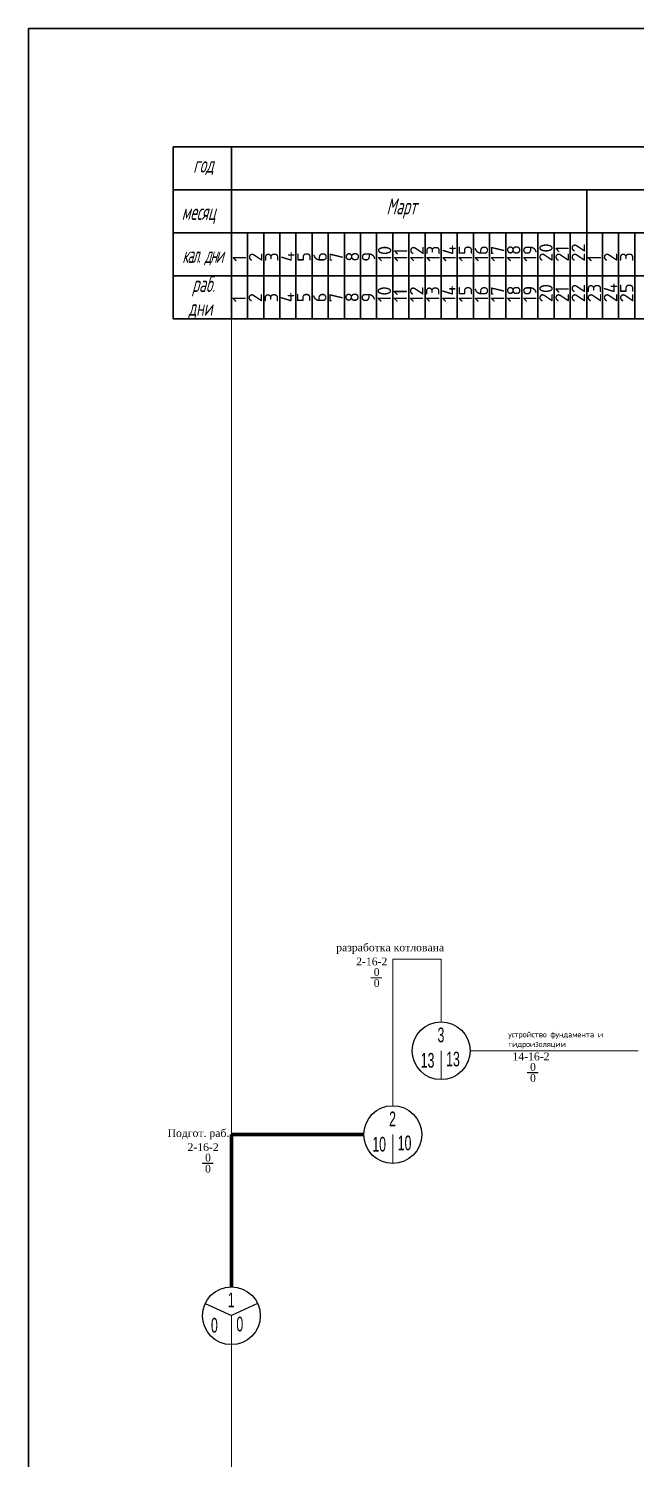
# Model space of a CAD drawing. Header units: millimetres. Extents: x 545956 to 559840, y 1708517 to 1711661.
# Drawn here: x 547920 to 548183, y 1709153 to 1709773 of the extents above; entities that cross this region are included whole.
import ezdxf

# ---------------------------------------------------------------- set-up
doc = ezdxf.new("R2010")
doc.units = ezdxf.units.MM
doc.header["$LTSCALE"] = 5
doc.layers.get('0').update_dxf_attribs({"lineweight": 30})
for name, color, linetype, lineweight in [('02 Тонкая линия', 3, 'Continuous', 25), ('ramochka', 18, 'Continuous', 50), ('text', 161, 'Continuous', 20), ('Тонкая', 250, 'Continuous', 5)]:
    doc.layers.add(name, color=color, linetype=linetype, lineweight=lineweight)
doc.styles.add('5-0.6', font='arial.ttf', dxfattribs={"height": 5})
doc.styles.add('GOST 2.304', font='CS_Gost2304.shx', dxfattribs={"width": 0.75, "oblique": 10})
doc.styles.get("Standard").update_dxf_attribs({"font": 'isocpeur.ttf'})
doc.styles.add('Римский -1.', font='times.ttf')

msp = doc.modelspace()

# ---------------------------------------------------------------- linework, layer by layer
at = {"ltscale": 0.1}
for p, q in [((547919.56, 1709772.91), (549634.88, 1709772.91)), ((547919.56, 1708545.28), (547919.56, 1709772.91))]:
    msp.add_line(p, q, dxfattribs=at)
at = {"color": 0, "lineweight": -2}
for p in [(547996.17, 1709219.95), (548018.93, 1709219.94)]:
    msp.add_line(p, (548007.55, 1709214.7), dxfattribs=at)
for centre in [(548098.55, 1709329.59), (548098.55, 1709329.59), (548098.55, 1709329.59), (548077.55, 1709293.19), (548077.55, 1709293.19), (548077.55, 1709293.19), (548007.55, 1709214.66), (548007.55, 1709214.66), (548007.55, 1709214.66)]:
    msp.add_circle(centre, 12.55, dxfattribs=at)
at = {"layer": 'ramochka', "color": 7, "lineweight": 30}
for p, q in [((547982.26, 1709721.69), (548637.55, 1709721.69)), ((547982.26, 1709647.03), (547982.26, 1709721.69)), ((547982.26, 1709721.69), (549498.55, 1709721.69)), ((547982.26, 1709647.03), (547982.26, 1709721.69)), ((548007.55, 1709647.03), (548007.55, 1709721.69)), ((548007.55, 1709647.03), (548007.55, 1709721.69)), ((547982.26, 1709703.03), (548656.18, 1709703.03)), ((547982.26, 1709703.03), (549498.55, 1709703.03)), ((548007.55, 1709647.03), (548007.55, 1709703.03)), ((548007.55, 1709647.03), (548007.55, 1709703.03)), ((548161.69, 1709647.03), (548161.69, 1709703.03)), ((548161.69, 1709647.03), (548161.69, 1709703.03)), ((547982.26, 1709684.36), (548637.55, 1709684.36)), ((547982.26, 1709684.36), (549498.55, 1709684.36)), ((548014.55, 1709647.03), (548014.55, 1709684.36)), ((548014.55, 1709647.03), (548014.55, 1709684.36)), ((548021.55, 1709647.03), (548021.55, 1709684.36)), ((548021.55, 1709647.03), (548021.55, 1709684.36)), ((548028.55, 1709647.03), (548028.55, 1709684.36)), ((548028.55, 1709647.03), (548028.55, 1709684.36)), ((548035.55, 1709647.03), (548035.55, 1709684.36)), ((548035.55, 1709647.03), (548035.55, 1709684.36)), ((548042.55, 1709647.03), (548042.55, 1709684.36)), ((548042.55, 1709647.03), (548042.55, 1709684.36)), ((548049.55, 1709647.03), (548049.55, 1709684.36)), ((548049.55, 1709647.03), (548049.55, 1709684.36)), ((548056.55, 1709647.03), (548056.55, 1709684.36)), ((548056.55, 1709647.03), (548056.55, 1709684.36)), ((548063.55, 1709647.03), (548063.55, 1709684.36)), ((548063.55, 1709647.03), (548063.55, 1709684.36)), ((548070.55, 1709647.03), (548070.55, 1709684.36)), ((548070.55, 1709647.03), (548070.55, 1709684.36)), ((548077.55, 1709647.03), (548077.55, 1709684.36)), ((548077.55, 1709647.03), (548077.55, 1709684.36)), ((548084.55, 1709647.03), (548084.55, 1709684.36)), ((548084.55, 1709647.03), (548084.55, 1709684.36)), ((548091.55, 1709647.03), (548091.55, 1709684.36)), ((548091.55, 1709647.03), (548091.55, 1709684.36)), ((548098.55, 1709647.03), (548098.55, 1709684.36)), ((548098.55, 1709647.03), (548098.55, 1709684.36)), ((548105.55, 1709647.03), (548105.55, 1709684.36)), ((548105.55, 1709647.03), (548105.55, 1709684.36)), ((548112.55, 1709647.03), (548112.55, 1709684.36)), ((548112.55, 1709647.03), (548112.55, 1709684.36)), ((548119.55, 1709647.03), (548119.55, 1709684.36)), ((548119.55, 1709647.03), (548119.55, 1709684.36)), ((548126.55, 1709647.03), (548126.55, 1709684.36)), ((548126.55, 1709647.03), (548126.55, 1709684.36)), ((548133.55, 1709647.03), (548133.55, 1709684.36)), ((548133.55, 1709647.03), (548133.55, 1709684.36)), ((548140.55, 1709647.03), (548140.55, 1709684.36)), ((548140.55, 1709647.03), (548140.55, 1709684.36)), ((548147.55, 1709647.03), (548147.55, 1709684.36)), ((548147.55, 1709647.03), (548147.55, 1709684.36)), ((548154.55, 1709647.03), (548154.55, 1709684.36)), ((548154.55, 1709647.03), (548154.55, 1709684.36)), ((548168.55, 1709647.03), (548168.55, 1709684.36)), ((548168.55, 1709647.03), (548168.55, 1709684.36)), ((548175.55, 1709647.03), (548175.55, 1709684.36)), ((548175.55, 1709647.03), (548175.55, 1709684.36)), ((548182.55, 1709647.03), (548182.55, 1709684.36)), ((548182.55, 1709647.03), (548182.55, 1709684.36)), ((547982.26, 1709665.69), (548637.55, 1709665.69)), ((547982.26, 1709665.69), (549498.55, 1709665.69)), ((548018.41, 1709665.69), (548637.55, 1709665.69)), ((548018.41, 1709665.69), (549498.55, 1709665.69)), ((547982.26, 1709647.03), (548637.55, 1709647.03)), ((547982.26, 1709647.03), (549498.55, 1709647.03))]:
    msp.add_line(p, q, dxfattribs=at)
at = {"layer": 'Тонкая', "linetype": 'ByBlock', "ltscale": 0.2}
for p, q in [((548007.55, 1709293.19), (548007.55, 1709647.03)), ((548077.55, 1709369.28), (548098.55, 1709369.28)), ((548077.55, 1709369.28), (548077.55, 1709305.74)), ((548098.55, 1709369.28), (548098.55, 1709342.14)), ((548098.55, 1709329.59), (548098.55, 1709317.04)), ((548111.1, 1709329.59), (548184, 1709329.59)), ((548077.55, 1709293.19), (548077.55, 1709280.64)), ((548007.55, 1709214.66), (548007.55, 1709202.11)), ((548007.55, 1709202.11), (548007.55, 1708873.07))]:
    msp.add_line(p, q, dxfattribs=at)
at = {"layer": 'Тонкая', "ltscale": 0.2}
for p, q in [((548068.09, 1709361.25), (548072.75, 1709361.25)), ((548068.16, 1709361.2), (548072.82, 1709361.2)), ((548135.89, 1709320.07), (548140.55, 1709320.07)), ((548135.96, 1709320.02), (548140.62, 1709320.02)), ((547994.92, 1709280.75), (547999.58, 1709280.75)), ((547994.99, 1709280.7), (547999.66, 1709280.7))]:
    msp.add_line(p, q, dxfattribs=at)
at = {"layer": 'Тонкая', "linetype": 'ByBlock', "lineweight": 70, "ltscale": 0.2}
for p, q in [((548007.55, 1709227.21), (548007.55, 1709293.19)), ((548007.55, 1709293.19), (548065, 1709293.19))]:
    msp.add_line(p, q, dxfattribs=at)

# ---------------------------------------------------------------- texts
at = {"color": 0, "lineweight": -2, "style": '5-0.6', "width": 0.6}
for s, height, p in [('3', 6.37, (548096.98, 1709333.25)), ('13', 6.366, (548100.71, 1709322.79)), ('13', 6.366, (548089.69, 1709322.26)), ('2', 6.37, (548075.98, 1709296.85)), ('10', 6.366, (548068.69, 1709285.86)), ('10', 6.366, (548079.71, 1709286.39)), ('1', 6.37, (548005.98, 1709218.32)), ('0', 6.37, (547998.68, 1709207.33)), ('0', 6.37, (548009.71, 1709207.85))]:
    msp.add_text(s, height=height, dxfattribs=at).set_placement(p)
at = {"layer": '02 Тонкая линия', "color": 7, "char_height": 5.8333, "width": 0.0841, "attachment_point": 1, "rotation": 90}
for s, insert in [('{\\fISOCPEUR|b0|i0|c204|p34;10}', (548071.12, 1709671.78)), ('{\\fISOCPEUR|b0|i0|c204|p34;10}', (548071.12, 1709671.78)), ('{\\fISOCPEUR|b0|i0|c204|p34;11}', (548078.12, 1709671.78)), ('{\\fISOCPEUR|b0|i0|c204|p34;11}', (548078.12, 1709671.78)), ('{\\fISOCPEUR|b0|i0|c204|p34;12}', (548085.12, 1709671.78)), ('{\\fISOCPEUR|b0|i0|c204|p34;12}', (548085.12, 1709671.78)), ('{\\fISOCPEUR|b0|i0|c204|p34;13}', (548092.12, 1709671.78)), ('{\\fISOCPEUR|b0|i0|c204|p34;13}', (548092.12, 1709671.78)), ('{\\fISOCPEUR|b0|i0|c204|p34;14}', (548099.12, 1709671.78)), ('{\\fISOCPEUR|b0|i0|c204|p34;14}', (548099.12, 1709671.78)), ('{\\fISOCPEUR|b0|i0|c204|p34;15}', (548106.12, 1709671.78)), ('{\\fISOCPEUR|b0|i0|c204|p34;15}', (548106.12, 1709671.78)), ('{\\fISOCPEUR|b0|i0|c204|p34;16}', (548113.12, 1709671.78)), ('{\\fISOCPEUR|b0|i0|c204|p34;16}', (548113.12, 1709671.78)), ('{\\fISOCPEUR|b0|i0|c204|p34;17}', (548120.12, 1709671.78)), ('{\\fISOCPEUR|b0|i0|c204|p34;17}', (548120.12, 1709671.78)), ('{\\fISOCPEUR|b0|i0|c204|p34;18}', (548127.12, 1709671.78)), ('{\\fISOCPEUR|b0|i0|c204|p34;18}', (548127.12, 1709671.78)), ('{\\fISOCPEUR|b0|i0|c204|p34;19}', (548134.12, 1709671.78)), ('{\\fISOCPEUR|b0|i0|c204|p34;19}', (548134.12, 1709671.78)), ('{\\fISOCPEUR|b0|i0|c204|p34;20}', (548141.12, 1709671.78)), ('{\\fISOCPEUR|b0|i0|c204|p34;20}', (548141.12, 1709671.78)), ('{\\fISOCPEUR|b0|i0|c204|p34;21}', (548148.12, 1709671.78)), ('{\\fISOCPEUR|b0|i0|c204|p34;21}', (548148.12, 1709671.78)), ('{\\fISOCPEUR|b0|i0|c204|p34;22}', (548155.12, 1709671.78)), ('{\\fISOCPEUR|b0|i0|c204|p34;22}', (548155.12, 1709671.78)), ('{\\fISOCPEUR|b0|i0|c204|p34;1}', (548008.12, 1709671.78)), ('{\\fISOCPEUR|b0|i0|c204|p34;1}', (548008.12, 1709671.78)), ('{\\fISOCPEUR|b0|i0|c204|p34;1}', (548008.12, 1709671.78)), ('{\\fISOCPEUR|b0|i0|c204|p34;1}', (548008.12, 1709671.78)), ('{\\fISOCPEUR|b0|i0|c204|p34;2}', (548015.12, 1709671.78)), ('{\\fISOCPEUR|b0|i0|c204|p34;2}', (548015.12, 1709671.78)), ('{\\fISOCPEUR|b0|i0|c204|p34;3}', (548022.12, 1709671.78)), ('{\\fISOCPEUR|b0|i0|c204|p34;3}', (548022.12, 1709671.78)), ('{\\fISOCPEUR|b0|i0|c204|p34;4}', (548029.12, 1709671.78)), ('{\\fISOCPEUR|b0|i0|c204|p34;4}', (548029.12, 1709671.78)), ('{\\fISOCPEUR|b0|i0|c204|p34;5}', (548036.12, 1709671.78)), ('{\\fISOCPEUR|b0|i0|c204|p34;5}', (548036.12, 1709671.78)), ('{\\fISOCPEUR|b0|i0|c204|p34;6}', (548043.12, 1709671.78)), ('{\\fISOCPEUR|b0|i0|c204|p34;6}', (548043.12, 1709671.78)), ('{\\fISOCPEUR|b0|i0|c204|p34;7}', (548050.12, 1709671.78)), ('{\\fISOCPEUR|b0|i0|c204|p34;7}', (548050.12, 1709671.78)), ('{\\fISOCPEUR|b0|i0|c204|p34;8}', (548057.12, 1709671.78)), ('{\\fISOCPEUR|b0|i0|c204|p34;8}', (548057.12, 1709671.78)), ('{\\fISOCPEUR|b0|i0|c204|p34;9}', (548064.12, 1709671.78)), ('{\\fISOCPEUR|b0|i0|c204|p34;9}', (548064.12, 1709671.78)), ('{\\fISOCPEUR|b0|i0|c204|p34;1}', (548162.12, 1709671.78)), ('{\\fISOCPEUR|b0|i0|c204|p34;1}', (548162.12, 1709671.78)), ('{\\fISOCPEUR|b0|i0|c204|p34;2}', (548169.12, 1709671.78)), ('{\\fISOCPEUR|b0|i0|c204|p34;2}', (548169.12, 1709671.78)), ('{\\fISOCPEUR|b0|i0|c204|p34;3}', (548176.12, 1709671.78)), ('{\\fISOCPEUR|b0|i0|c204|p34;3}', (548176.12, 1709671.78)), ('{\\fISOCPEUR|b0|i0|c204|p34;2}', (548014.98, 1709654.19)), ('{\\fISOCPEUR|b0|i0|c204|p34;2}', (548014.98, 1709654.19)), ('{\\fISOCPEUR|b0|i0|c204|p34;3}', (548021.98, 1709654.19)), ('{\\fISOCPEUR|b0|i0|c204|p34;3}', (548021.98, 1709654.19)), ('{\\fISOCPEUR|b0|i0|c204|p34;4}', (548028.98, 1709654.19)), ('{\\fISOCPEUR|b0|i0|c204|p34;4}', (548028.98, 1709654.19)), ('{\\fISOCPEUR|b0|i0|c204|p34;5}', (548035.98, 1709654.19)), ('{\\fISOCPEUR|b0|i0|c204|p34;5}', (548035.98, 1709654.19)), ('{\\fISOCPEUR|b0|i0|c204|p34;6}', (548042.98, 1709654.19)), ('{\\fISOCPEUR|b0|i0|c204|p34;6}', (548042.98, 1709654.19)), ('{\\fISOCPEUR|b0|i0|c204|p34;7}', (548049.98, 1709654.19)), ('{\\fISOCPEUR|b0|i0|c204|p34;7}', (548049.98, 1709654.19)), ('{\\fISOCPEUR|b0|i0|c204|p34;8}', (548056.98, 1709654.19)), ('{\\fISOCPEUR|b0|i0|c204|p34;8}', (548056.98, 1709654.19)), ('{\\fISOCPEUR|b0|i0|c204|p34;9}', (548063.98, 1709654.19)), ('{\\fISOCPEUR|b0|i0|c204|p34;9}', (548063.98, 1709654.19)), ('{\\fISOCPEUR|b0|i0|c204|p34;10}', (548070.98, 1709654.19)), ('{\\fISOCPEUR|b0|i0|c204|p34;10}', (548070.98, 1709654.19)), ('{\\fISOCPEUR|b0|i0|c204|p34;11}', (548077.98, 1709654.19)), ('{\\fISOCPEUR|b0|i0|c204|p34;11}', (548077.98, 1709654.19)), ('{\\fISOCPEUR|b0|i0|c204|p34;12}', (548084.98, 1709654.19)), ('{\\fISOCPEUR|b0|i0|c204|p34;12}', (548084.98, 1709654.19)), ('{\\fISOCPEUR|b0|i0|c204|p34;13}', (548091.98, 1709654.19)), ('{\\fISOCPEUR|b0|i0|c204|p34;13}', (548091.98, 1709654.19)), ('{\\fISOCPEUR|b0|i0|c204|p34;14}', (548098.98, 1709654.19)), ('{\\fISOCPEUR|b0|i0|c204|p34;14}', (548098.98, 1709654.19)), ('{\\fISOCPEUR|b0|i0|c204|p34;15}', (548106.12, 1709654.19)), ('{\\fISOCPEUR|b0|i0|c204|p34;15}', (548106.12, 1709654.19)), ('{\\fISOCPEUR|b0|i0|c204|p34;16}', (548113.12, 1709654.19)), ('{\\fISOCPEUR|b0|i0|c204|p34;16}', (548113.12, 1709654.19)), ('{\\fISOCPEUR|b0|i0|c204|p34;17}', (548120.12, 1709654.19)), ('{\\fISOCPEUR|b0|i0|c204|p34;17}', (548120.12, 1709654.19)), ('{\\fISOCPEUR|b0|i0|c204|p34;18}', (548127.12, 1709654.19)), ('{\\fISOCPEUR|b0|i0|c204|p34;18}', (548127.12, 1709654.19)), ('{\\fISOCPEUR|b0|i0|c204|p34;19}', (548134.12, 1709654.19)), ('{\\fISOCPEUR|b0|i0|c204|p34;19}', (548134.12, 1709654.19)), ('{\\fISOCPEUR|b0|i0|c204|p34;20}', (548141.12, 1709654.19)), ('{\\fISOCPEUR|b0|i0|c204|p34;20}', (548141.12, 1709654.19)), ('{\\fISOCPEUR|b0|i0|c204|p34;21}', (548148.12, 1709654.19)), ('{\\fISOCPEUR|b0|i0|c204|p34;21}', (548148.12, 1709654.19)), ('{\\fISOCPEUR|b0|i0|c204|p34;22}', (548155.12, 1709654.19)), ('{\\fISOCPEUR|b0|i0|c204|p34;22}', (548155.12, 1709654.19)), ('{\\fISOCPEUR|b0|i0|c204|p34;23}', (548162.12, 1709654.19)), ('{\\fISOCPEUR|b0|i0|c204|p34;23}', (548162.12, 1709654.19)), ('{\\fISOCPEUR|b0|i0|c204|p34;24}', (548169.12, 1709654.19)), ('{\\fISOCPEUR|b0|i0|c204|p34;24}', (548169.12, 1709654.19)), ('{\\fISOCPEUR|b0|i0|c204|p34;25}', (548176.12, 1709654.19)), ('{\\fISOCPEUR|b0|i0|c204|p34;25}', (548176.12, 1709654.19)), ('{\\fISOCPEUR|b0|i0|c204|p34;1}', (548007.98, 1709654.19)), ('{\\fISOCPEUR|b0|i0|c204|p34;1}', (548007.98, 1709654.19))]:
    msp.add_mtext(s, dxfattribs=dict(at, insert=insert))
at = {"layer": 'text', "color": 7, "ltscale": 0.5, "char_height": 7, "attachment_point": 5, "style": 'GOST 2.304'}
for s, insert, width in [('{\\Q15;год}', (547995.38, 1709713.38), 39.7062), ('{\\Q15;год}', (547995.38, 1709713.38), 39.7062), ('{\\Q15;месяц}', (547993.33, 1709692.47), 77), ('{\\Q15;месяц}', (547993.33, 1709692.47), 77), ('{\\Q15;Март}', (548081.31, 1709694.87), 77), ('{\\Q15;Март}', (548081.31, 1709694.87), 77), ('{\\Q15;\\W0.65;\\T0.8;кал. дни}', (547994.92, 1709674.21), 85.7266), ('{\\Q15;\\W0.65;\\T0.8;кал. дни}', (547994.92, 1709674.21), 85.7266), ('{\\Q15;раб. }', (547995.47, 1709661.22), 77), ('{\\Q15;раб. }', (547995.47, 1709661.22), 77)]:
    msp.add_mtext(s, dxfattribs=dict(at, insert=insert, width=width))
at = {"layer": 'Тонкая', "lineweight": -2, "style": 'Римский -1.'}
for s, p in [('разработка котлована', (548053.02, 1709372.69)), ('2-16-2', (548061.68, 1709366.61)), ('0', (548069.29, 1709362.05)), ('0', (548069.29, 1709357.26)), ('14-16-2', (548129.48, 1709325.43)), ('0', (548137.09, 1709320.87)), ('0', (548137.09, 1709316.08)), ('Подгот. раб.', (547979.85, 1709292.19)), ('2-16-2', (547988.52, 1709286.1)), ('0', (547996.12, 1709281.55)), ('0', (547996.12, 1709276.76))]:
    msp.add_text(s, height=3.36, dxfattribs=at).set_placement(p)
at = {"layer": 'Тонкая', "linetype": 'ByBlock', "insert": (547988.99, 1709655.35), "char_height": 7, "width": 13.965, "attachment_point": 1, "style": 'GOST 2.304'}
msp.add_mtext('дни', dxfattribs=at)
msp.add_mtext('дни', dxfattribs=at)
at = {"layer": 'Тонкая', "linetype": 'ByBlock', "ltscale": 0.2, "insert": (548127.68, 1709337.87), "char_height": 2.5, "attachment_point": 1}
msp.add_mtext_dynamic_manual_height_columns('{\\C0;устройство фундамента и\\Pгидроизоляции}', width=53.9889, gutter_width=12.5, heights=[0], dxfattribs=at)

doc.saveas('drawing.dxf')
